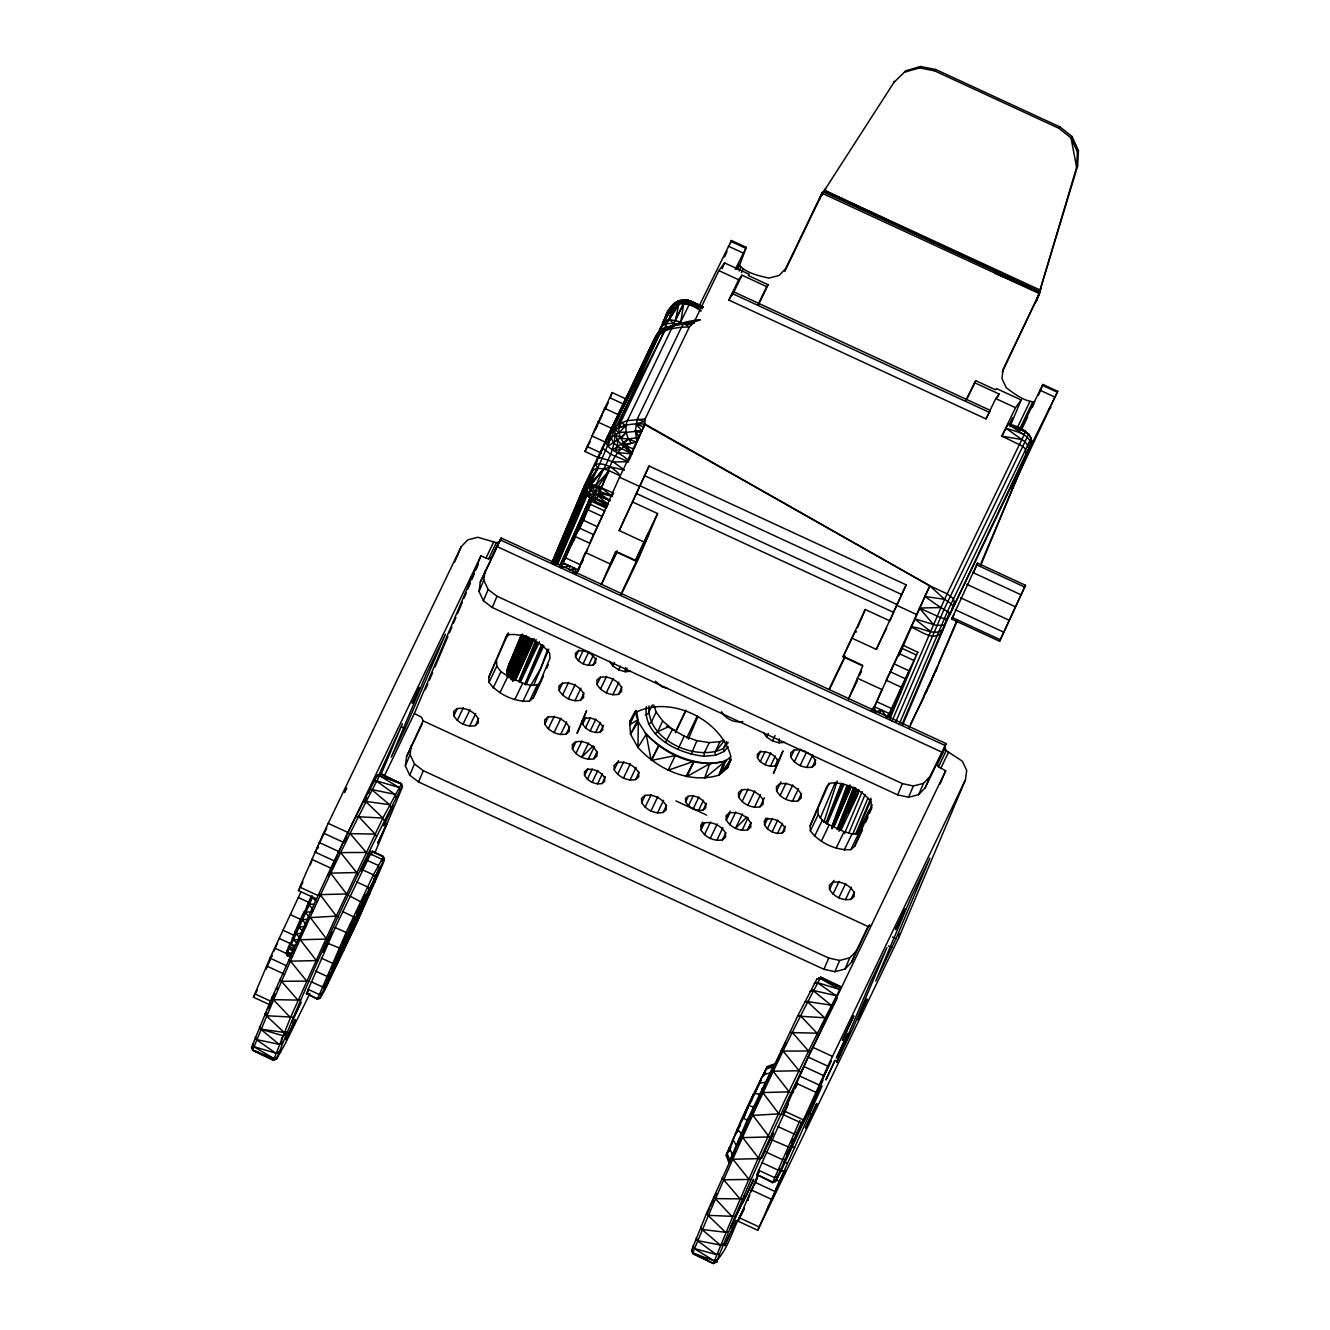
<?xml version="1.0" encoding="UTF-8"?>
<svg xmlns="http://www.w3.org/2000/svg" width="1330" height="1330" viewBox="0 0 1330 1330"><rect width="100%" height="100%" fill="white"/><g stroke="black" fill="none" stroke-linecap="round" stroke-linejoin="round"><path stroke-width="1.5" d="M728.109 746.612L724.268 751.384L715.59 755.24L704.185 756.238L704.202 753.162L709.272 742.589L719.995 741.658L723.67 740.045M747.061 1124.449L747.094 1120.459L774.426 1063.95L767.211 1066.61C754.093 1093.393 737.502 1124.399 729.438 1150.616L728.358 1150.533L729.705 1149.802M759.38 1097.865L759.413 1093.992L753.694 1093.626L726.978 1153.06L726.213 1155.404L728.873 1162.636L729.721 1161.589L727.66 1156.252M290.439 957.035L286.931 955.422C291.187 940.26 297.172 925.78 304.271 911.416L308.793 916.387M636.654 711.799L638.317 721.741L637.951 747.493C657.702 769.272 689.672 784.301 718.998 775.091L728.158 767.443L730.835 756.371C720.827 719.281 670.453 694.792 635.74 712.414L629.705 721.941L630.487 734.177L637.951 747.493L646.197 734.326L638.167 721.508M682.938 301.029C665.998 299.333 665.432 327.646 654.826 338.053L584.718 484.968L551.884 562.673M753.196 1113.077L753.312 1106.992L757.851 1103.052M598.051 456.938L613.33 461.959L628.458 461.676C624.585 452.25 599.049 449.69 607.893 436.14L584.003 488.409L552.582 562.64M765.681 1072.08L765.099 1073.127L765.299 1070.916L761.408 1078.032L761.292 1080.741M521.925 634.909L507.478 669.239L506.979 676.089L524.619 635.89M693.977 323.257L694.526 321.727L687.893 321.677L684.002 323.589L681.492 327.13L637.303 419.05L635.408 430.854L636.92 442.308C609.273 444.253 607.876 482.275 594.876 501.211L607.228 506.913C601.243 499.631 583.637 496.373 585.782 484.12L552.781 562.374M1041.024 288.56L1038.597 294.994L1077.649 165.951L1078.43 150.573L1072.063 136.525L1059.96 126.932L935.688 69.492L920.543 66.5L905.763 70.773L904.716 72.153L919.512 67.88L934.641 70.872L1058.913 128.312L1071.032 137.904L1077.4 151.953L1076.618 167.314L1038.597 294.994L1002.288 372.034M738.333 1144.731L738.665 1139.112M625.499 667.693L625.216 671.733L630.836 671.251M784.65 742.34L779.048 742.822L779.313 738.782M949.687 614.643L1026.843 452.133C1040.027 437.387 1022.92 426.963 1008.173 423.987L1001.823 436.174L1022.404 446.099L1025.413 449.058L1026.627 454.378L947.126 620.229L902.605 725.083M601.094 487.578L613.512 493.164L612.016 496.323L600.478 487.146L587.611 483.754L587.079 495.425L557.652 564.136M954.674 604.036L953.46 598.733L947.16 593.845L929.87 585.848L644.851 424.569L619.531 477.221L576.422 573.812L572.665 571.9L573.895 567.81L576.605 572.399L572.665 571.9L576.555 572.781M763.786 1075.837L764.102 1072.795L763.503 1075.804M751.65 1100.824L754.393 1093.792M957.151 621.11L931.998 679.164M1035.887 302.126L1039.694 291.869L824.467 190.34L821.923 193.149L785.664 268.577L779.097 275.476L768.989 278.086C758.848 275.809 746.845 273.298 739.547 265.468L746.296 247.363L731.467 240.514L699.015 306.249M682.456 301.478L682.273 299.898L675.224 302.874L675.524 304.487L664.269 329.358L657.968 333.714C666.463 321.228 741.891 313.298 668.558 326.764L664.368 331.37L614.793 429.44L597.636 468.393L584.651 490.936L585.35 485.45L587.611 483.754L586.58 483.854L592.881 469.906C602.091 465.6 611.517 472.133 619.763 475.658M389.989 779.28L401.494 783.769L382.857 818.033L336.307 916.071L290.455 1017.6L273.481 1060.259L252.617 1050.201L251.57 1047.309L272.185 997.051C306.266 922.505 338.435 846.695 377.753 774.775L380.646 773.711L401.494 783.769L402.558 786.662L374.894 852.813M252.617 1050.201L273.481 1060.259L276.374 1059.195C313.248 966.395 356.224 875.456 401.976 786.629L400.895 783.752L380.646 773.711C333.381 863.453 290.987 956.27 252.617 1050.201L273.714 1058.447L276.607 1057.4M377.521 776.57L377.753 774.775M380.413 775.523L380.646 773.711M648.392 535.358L648.674 533.147L635.391 560.811L615.607 551.667L601.393 584.402L617.137 551.867M704.185 756.238C678.882 753.844 642.606 736.504 646.33 706.629M649.09 705.914C645.549 739.33 696.089 762.289 723.321 748.541L728.192 742.489M869.371 924.766L851.566 962.172L844.999 969.088L834.908 971.698L823.968 969.304L418.551 781.94L409.723 775.191L405.334 765.881L406.598 756.521L423.09 720.86L421.643 717.286L414.395 713.479L480.945 555.923L488.526 558.982L492.017 557.686L501.177 537.968L946.129 743.603L944.799 747.061L925.248 787.726L918.681 794.642L908.59 797.252L897.65 794.858L492.25 607.494L483.405 600.744L479.033 591.451L480.296 582.091L501.177 537.968M405.334 765.881L410.089 754.625L411.352 745.265M479.033 591.451L483.788 580.196L485.051 570.836M759.098 1171.963L737.967 1221.139L757.734 1230.283L898.897 937.417L899.413 933.66M898.897 937.417L965.447 779.846L966.711 770.486L962.338 761.192L946.245 750.635L944.799 747.061M554.361 562.723L585.815 488.958L588.176 487.362L591.7 488.044L594.144 485.151L595.907 485.334L609.173 470.77L600.146 489.59C592.981 479.947 589.556 489.872 588.941 497.171L594.876 501.211M579.83 528.16L592.083 499.548L595.973 498.683L608.292 504.469L597.436 495.425L610.054 500.562L598.567 492.948L612.016 496.323L599.414 491.136L595.907 485.334C603.471 467.279 616.738 449.989 614.793 429.44L613.246 428.46L657.436 335.576L668.558 326.764L674.46 325.584L678.666 323.157L682.007 323.805M599.414 491.136L590.304 490.471L587.727 492.349L588.941 497.171L585.283 492.665L585.815 488.958L585.882 493.58L556.256 563.77M764.983 1073.077L765.299 1070.916L764.866 1072.545M732.065 1143.867L732.564 1140.192M659.597 329.158L664.451 321.045L669.206 319.532L680.744 321.91L683.77 303.706L687.045 299.799L703.188 306.848L686.795 300.015L681.908 299.915L673.379 304.138L669.206 319.532L662.157 325.817L654.676 338.418L605.582 440.546M605.532 442.458C609.456 429.274 623.205 424.453 635.74 423.954L642.008 430.754L626.181 432.333L620.578 437.786L607.96 446.232L610.038 434.278L659.614 333.996L668.558 326.764M909.138 728.142L936.387 668.874L931.831 679.065M609.173 470.77L595.042 490.953L582.374 522.507M952.297 609.057L952.862 606.064L951.116 603.637L944.566 599.281L929.87 585.848L644.767 423.938L635.74 423.954L643.753 426.947L644.851 424.569M584.651 490.936L587.611 483.754M1028.024 451.518L1030.551 444.636L1026.627 454.378L1028.639 448.459L1027.475 444.802L1024.632 441.494L1005.763 428.127C1014.657 431.402 1034.025 434.095 1029.753 448.06L1031.698 442.508C1031.698 430.105 1016.087 428.975 1008.024 423.871L1016.602 428.858M506.796 673.229L506.979 676.089L506.796 673.229L523.854 635.59M1030.451 446.265L1030.451 447.512L1031.997 442.275L980.526 565.765M691.201 754.243L696.903 740.677L709.272 742.589M642.54 366.997L643.038 364.686L618.267 414.81M521.46 634.693L508.659 665.017L506.913 670.985L508.193 677.569L526.115 635.59M1029.703 449.357L1031.398 443.937M702.307 308.527L686.297 301.445L685.632 304.287L689.904 302.891L702.307 308.527L687.045 299.799L681.908 299.915L681.675 303.656L679.431 301.328L682.273 299.898M290.422 956.868L286.931 955.422L286.133 953.261L290.14 943.02L294.046 947.592M626.663 399.266L612.166 392.566L610.387 397.52M691.683 1250.117L692.747 1252.993L713.395 1263.5C751.367 1169.386 794.309 1076.785 841.225 986.777L820.76 977.184L816.869 979.113L797.651 1016.087L751.051 1114.49L706.712 1212.977L691.683 1250.117L692.93 1253.907L713.395 1263.5C729.306 1250.582 733.013 1225.163 744.484 1208.172M716.288 1262.436C751.866 1172.495 794.243 1085.114 837.085 998.381L835.955 995.621L817.102 982.504L814.259 983.485M951.682 619.098L977.533 563.122L1025.48 585.283L999.628 641.26L951.682 619.098L954.225 614.327M999.628 641.26L1025.48 585.283M633.396 450.587L631.983 453.863L623.354 446.182L624.086 443.139L628.492 438.933L638.999 437.47L635.408 430.854L641.459 431.951L644.767 423.938L645.133 418.967L689.322 327.047L694.343 321.793M937.75 665.715L935.971 671.218M740.91 1122.836L744.185 1116.336M687.045 299.799L702.805 307.562L686.795 300.015L679.431 301.328L675.457 320.081L672.165 326.598M1030.717 446.847L1031.997 442.275L1029.553 448.426M760.361 1081.589L755.324 1092.462L761.408 1078.032M506.913 670.985L521.56 634.576M1030.6 446.464L1031.698 442.508L1031.033 445.849M555.657 563.787L588.176 487.362L603.787 468.908L610.969 467.013L624.535 470.155L613.33 461.959M612.664 449.906L620.927 444.187L631.634 443.306C626.314 437.221 624.302 428.227 627.361 420.646L671.55 328.726L674.21 325.152L678.666 323.157M569.124 569.589L570.138 566.081L562.357 563.488L561.011 567.827M735.64 1134.407L740.544 1124.332M593.912 465.783L595.591 464.253L597.636 468.393L589.888 485.134L597.835 494.544L610.054 500.562L593.812 493.447L588.176 487.362M324.553 985.68L324.038 987.425L355.642 922.771L378.634 869.188M822.173 194.961L825.498 188.96L822.173 194.961L823.187 191.769L1039.694 291.869L994.84 273.066L1039.578 292.716L1036.319 300.979L1039.462 293.681L821.923 193.149L819.064 199.899M728.873 1162.636L747.094 1120.459L750.12 1117.782M823.736 822.422L837.252 780.976M744.717 1115.787L746.579 1109.586M707.244 1259.726L692.747 1252.993C731.417 1159.428 773.229 1066.427 820.76 977.184L841.408 987.691L819.745 978.065L816.869 979.113M954.89 601.808L950.368 613.197L940.709 607.544L924.832 596.472L929.87 585.848L872.596 710.419M744.767 1114.673L746.512 1109.669M711.434 763.52C686.413 762.639 662.357 751.25 645.333 732.963C664.734 755.058 696.837 769.222 726.197 761.043L709.755 763.703L704.551 778.283L730.486 756.97M723.952 761.309L718.998 775.091L725.665 760.178L721.475 773.029L730.37 759.796M306.399 993.527L335.21 927.575L370.571 854.026L372.334 851.15L383.206 856.188L384.387 859.762L382.89 863.902L356.357 923.901L325.218 989.271L320.264 998.215L317.388 999.262L306.399 993.527L317.272 998.564L320.164 997.517L355.409 917.783L342.641 911.532M371.419 854.708L372.334 851.15M547.694 649.173L540.745 668.425L530.487 685.831M674.011 304.404L679.697 300.414L677.402 301.893L676.704 304.188L675.224 302.874L664.451 321.045C667.211 299.267 687.128 300.663 701.11 310.954L689.904 302.891L681.642 301.062L683.371 303.706L675.457 320.081L683.77 303.706M831.815 826.562L846.794 786.013M766.196 1069.952L767.211 1066.61M815.257 1096.984L780.195 1172.811L775.473 1181.622L772.58 1182.669L756.77 1174.573L788.274 1104.299M775.473 1181.622L801.691 1121.905M272.002 955.289L271.337 957.002L271.902 956.087M316.474 898.897L298.502 890.601L299.832 887.143L323.522 833.112L461.161 546.78L467.728 539.88L477.836 537.27L496.339 542.707L499.847 541.41M296.906 943.402L307.912 919.313M345.734 839.213L346.565 837.052M604.917 409.008L605.981 406.249L599.547 419.183M731.932 295.077L733.262 291.619L990.351 410.438L985.962 418.9L728.873 300.081L738.649 279.749L741.99 275.21L766.695 286.632L768.125 284.703L748.341 275.559L749.272 274.312L724.551 262.891L718.865 270.605L693.545 323.273L684.002 323.589L689.322 327.047C678.383 326.897 666.629 328.676 657.436 334.661C650.52 343.822 660.212 329.358 664.269 329.358M831.616 828.49L847.975 786.013M707.011 1214.224L709.439 1208.455M715.706 1195.77L716.388 1194.008L715.806 1194.955M738.782 1142.47L738.1 1144.232L738.665 1143.301M776.171 1062.836L780.178 1053.626M784.866 1044.399L785.548 1042.637L783.304 1046.959M757.734 1230.283L822.09 1085.912L802.788 1123.65L783.021 1114.523L808.042 1057.034L945.68 770.718L938.415 766.911L936.985 763.32M802.788 1123.65L805.199 1117.183M825.731 823.503L841.325 783.204M269.624 1004.699L253.448 997.217L269.973 958.115L300.896 892.014M599.448 458.168L584.951 451.469L612.166 392.566M977.533 563.122L973.444 572.981M730.153 243.822L731.467 240.514M837.052 829.355L853.544 787.31M1011.465 489.839L1057.766 391.319L1042.936 384.453L1038.481 395.243M821.923 193.149L818.981 200.531L823.187 191.769M887.426 717.269L917.8 652.116L889.604 719.547M672.348 305.717L670.17 310.056L671.8 305.701L673.645 305.484M832.181 828.839L850.036 784.9M816.005 1095.238L817.8 1090.866M826.562 823.636L843.02 783.486M837.501 829.421L854.658 787.476M838.964 831.333L856.271 789.039M663.903 322.658L671.8 305.701L667.444 315.21M565.084 559.315L590.404 498.55L592.582 496.755L608.292 504.469M518.6 681.509L536.106 639.514M524.785 684.501L541.393 644.767M839.845 829.654L856.52 789.688M552.382 562.457L584.469 486.182L552.199 562.274M663.604 322.342L669.472 309.341L663.853 322.641M582.474 720.544L585.05 718.3C591.85 716.87 599.198 720.428 602.606 726.413L602.739 729.921L600.163 732.165C593.38 733.595 586.031 730.037 582.623 724.052L582.474 720.544L586.613 710.702L577.07 733.279L584.119 717.136M1038.364 295.609L1039.578 292.716M454.76 561.975L461.161 546.78M328.244 875.822L343.306 842.256L480.945 555.923M378.967 774.891L402.392 723.736L381.128 774.226M425.417 689.622L427.828 683.919M429.424 680.129L432.632 672.531M435.043 666.845L447.877 636.471M449.474 632.681L451.884 626.979M453.48 623.188L455.891 617.486M457.487 613.695L462.308 602.307M463.904 598.5L466.315 592.814M467.911 589.007L470.321 583.321M471.934 579.514L474.328 573.829M475.94 570.021L478.335 564.336M409.723 775.191L414.478 763.935L410.089 754.625M483.405 600.744L488.16 589.489L483.788 580.196M349.906 896.054L362.475 902.721L323.955 989.969L357.321 921.308L380.596 867.31L367.014 893.743M418.551 781.94L423.306 770.685L414.478 763.935M492.25 607.494L497.004 596.239L488.16 589.489M540.229 683.354L533.28 697.818L529.506 701.11C514.627 702.19 497.952 694.277 488.991 682.39L488.792 677.253L507.162 634.244M488.792 677.253L508.492 632.847M507.329 673.462L507.146 670.453L522.357 634.427M508.193 677.569L525.815 635.84M509.44 676.754L526.281 636.87M556.755 564.685L586.414 494.411L556.273 565.001M661.193 327.961L669.323 309.591L662.34 323.489L668.392 310.904M512.798 680.86L530.554 638.832M561.127 566.464L591.501 501.31L606.33 508.16M561.908 565.134L590.121 498.285L592.582 496.755M669.023 312.184L671.733 306.216L670.12 310.006M588.026 510.171L589.622 506.398M576.472 573.43L585.333 552.465L610.054 563.903M533.546 685.465L548.825 649.289M636.222 443.971L634.111 448.958C623.055 446.681 615.79 433.763 620.179 423.289L664.368 331.37L654.826 338.053M533.28 697.818L549.922 658.417L549.722 653.279C540.745 641.393 524.087 633.496 509.19 634.56L505.433 637.851M543.488 675.923L541.111 681.542L537.337 684.85L529.506 701.11M546.647 668.408L548.243 664.668M724.634 256.89L727.011 251.287M722.14 268.61L724.551 262.891M632.881 502.125L657.602 513.563L643.936 541.992L619.215 530.57L649.09 466.032L906.179 584.851L893.594 612.365L636.505 493.546M657.602 513.563L638.716 558.284L621.193 594.726M688.342 739.164L697.918 716.488M857.584 627.694L865.248 609.522L889.97 620.944L892.879 614.078M848.59 698.649L862.804 665.914L843.037 656.771L865.248 609.522M810.153 825.764L826.778 786.379L830.552 783.071C845.448 782.007 862.106 789.92 871.084 801.807L871.283 806.944L854.641 846.329L850.868 849.637C835.971 850.701 819.313 842.804 810.352 830.918L810.153 825.764L829.056 783.237M820.244 818.116L835.39 782.273M873.926 708.624L881.973 689.572L857.252 678.15M900.294 652.232L902.97 645.266L886.196 680.245L901.025 687.111M898.914 655.757L924.832 596.472L944.566 599.281L1025.713 431.552L1008.256 424.054M1009.919 426.664L1021.191 399.981L996.469 388.56L995.555 389.823L975.771 380.679L965.813 400.38M839.962 829.637L856.852 789.638M844.467 833.594L862.206 791.616M892.031 721.01L944.566 599.281M848.939 832.763L865.065 794.609M895.688 722.09L944.117 609.19L1028.838 433.746M852.597 834.442L867.925 798.183M899.363 723.769L947.625 611.085L1031.365 437.67M855.489 834.475L870.817 798.216M902.255 723.786L949.836 612.515L946.761 619.182L940.277 617.519L919.479 608.043L940.709 607.544M856.653 833.844L871.167 799.496M865.63 822.572L868.008 816.936M869.587 813.179L871.965 807.559M938.548 663.803L957.085 619.913M981.274 562.673L1029.636 448.16M823.968 969.304L828.723 958.049L839.646 960.443L849.754 957.833L856.321 950.917L868.041 926.511L871.549 925.215M897.65 794.858L902.405 783.603L913.344 785.997L923.436 783.387L930.003 776.471L946.129 743.603M834.908 971.698L839.646 960.443M908.59 797.252L913.344 785.997M844.999 969.088L849.754 957.833M918.681 794.642L923.436 783.387M851.566 962.172L856.321 950.917M925.248 787.726L930.003 776.471M940.061 784.002L945.68 770.718M804.75 1117.715L789.255 1151.381L827.809 1066.178L965.447 779.846M805.531 1127.84L816.853 1103.368L805.415 1128.023L806.13 1126.876M895.988 938.697L929.919 858.183L911.416 896.686L875.772 981.091L895.988 938.697L892.397 937.035M510.188 664.335L507.661 669.505L521.975 634.975M523.106 635.424L507.195 671.351L522.441 635.291M552.914 563.172L585.183 484.602L592.881 469.906L585.183 484.602M562.091 565.3L590.404 498.55M514.627 679.963L531.568 639.863M293.897 952.862L288.377 947.176L290.09 947.126L312.633 897.201L311.037 896.869L293.265 938.298M507.146 670.453L522.557 634.194M552.565 563.571L584.186 489.141L585.283 492.665M512.831 680.943L530.504 639.464M837.883 829.621L855.606 787.975M509.457 676.737L526.614 636.654M826.994 824.168L843.902 784.584M833.627 827.11L850.718 787.194M328.028 977.085L330.139 972.13M641.459 431.951L636.92 442.308L628.492 438.933L620.927 438.368L626.181 432.333C618.932 431.352 612.099 435.126 608.791 441.56L605.532 442.774M512.383 678.383L529.573 638.583M560.662 566.53L590.121 498.285L589.074 493.912L597.835 494.544M531.086 638.999L513.031 680.727L531.086 639.231M525.367 684.401L542.59 644.568M636.039 710.303L629.888 724.767L637.968 719.646L630.487 734.177L638.317 721.741M507.195 671.351L522.923 635.142M833.81 827.044L851.1 787.061M507.462 675.74L523.887 635.956M555.292 563.82L585.882 493.58L554.909 563.554M511.186 679.863L529.274 638.25M560.529 566.381L590.121 498.285L559.564 565.915M514.826 680.395L532.865 638.999M555.292 563.637L585.882 493.58M519.132 681.891L536.472 642.257M575.558 741.791L572.449 748.89C576.605 756.188 585.582 760.511 593.862 758.782L596.987 756.038L596.821 751.749C592.665 744.451 583.704 740.112 575.425 741.857L572.299 744.584L572.449 748.89L575.923 741.658M730.153 811.117L726.263 819.978C730.419 827.277 739.397 831.599 747.676 829.87L750.818 827.077L750.652 822.838C746.496 815.539 737.518 811.217 729.239 812.946L726.097 815.706L726.263 819.978L729.771 812.78M316.191 850.402L318.319 845.531M310.023 865.248L311.735 861.341M267.397 1009.503L271.819 999.711M344.404 842.289L345.867 838.947M331.552 968.905L333.614 964.167M593.08 433.48L598.816 420.729M572.798 541.859L575.026 536.788M581.476 524.087L583.837 518.467L580.977 523.97M578.118 571.218L580.346 566.148M633.845 715.424L635.906 710.702M859.346 674.792L860.892 671.268M1009.636 425.484L1012.845 417.886L1009.886 423.605M858.615 791.367L848.324 813.079L858.781 790.07M739.364 1141.14L745.216 1128.372M745.033 1129.802L746.795 1125.795M764.683 1150.982L761.641 1158.197L773.362 1132.927L767.643 1144.532M801.308 1072.911L802.838 1069.453M795.107 1087.874L796.254 1085.28M755.723 1180.841L757.651 1176.601M749.738 1195.038L747.427 1200.591L748.142 1199.411M595.973 463.655L597.652 459.864M510.288 678.782L528.775 636.987M559.88 566.68L590.121 498.285M334.312 962.588L341.943 945.58M562.357 563.488L562.723 562.657L577.569 569.506M605.117 409.557L608.342 402.358M515.109 680.561L533.596 639.431M621.243 593.596L648.392 535.458M693.828 761.458L686.23 776.388L693.794 761.824L686.812 776.587L709.755 763.703M508.309 666.596L513.912 654.194L508.659 665.017M509.473 676.77L527.312 637.319M629.157 460.113L631.268 455.425M858.449 793.096L841.092 830.036M744.501 1115.92L747.028 1110.301M598.483 457.969L606.812 439.615M515.358 680.312L534.195 638.816M525.965 684.933L543.804 645.632M519.698 682.007L537.719 642.523M619.215 530.57L649.09 466.032M635.391 560.811L643.936 541.992M851.582 637.968L876.304 649.389L906.179 584.851M319.05 843.952L326.798 827.908M273.714 951.382L277.521 943.136M266.033 969.321L268.195 964.599M303.373 930.185L305.584 925.348M342.675 943.951L347.329 933.776M351.303 925.165L333.215 967.558L349.424 935.04L369.773 888.706L351.569 925.763M599.963 420.081L602.174 415.243M575.774 535.142L580.229 525.533M578.5 530.687L580.745 525.782M581.094 564.502L583.338 559.598M616.023 551.867L611.251 562.873L617.286 550.653M677.868 749.455L684.219 736.138L696.903 740.677M710.237 1206.726L713.362 1199.993M751.217 1191.763L753.428 1186.925M813.694 1099.877L812.281 1103.069L812.946 1101.805M813.628 1100.359L814.326 1098.846M659.614 333.996L617.901 424.586L609.09 433.879L607.561 438.169L608.791 441.56M589.988 504.153L604.817 511.003L589.556 543.155L574.726 536.306M931.981 680.162L923.785 696.654M607.644 437.769L617.419 416.623M799.912 1120.475L772.58 1182.669M352.101 923.436L355.276 916.636M655.374 733.661L657.702 731.666L662.689 720.976L656.139 712.065L653.762 704.967M715.59 755.24L715.041 752.215L719.995 741.658M927.293 688.907L925.015 693.745L926.811 691.334M344.67 792.58L346.798 788.058M268.909 963.02L270.322 960.011M312.018 895.639L307.031 906.312L308.51 907.06M364.453 801.724L366.648 797.019M272.55 998.165L274.728 993.543M268.643 1007.957L270.821 1003.335M405.185 728.524L445.417 634.26L426.913 672.747L391.253 757.169L405.185 728.524L401.594 726.862M422.125 724.085L406.598 756.521M356.856 913.245L360.696 905.115M595.574 429.474L597.769 424.852M507.478 669.239L507.595 668.857M890.219 672.614L891.798 669.256M780.976 1051.914L782.522 1048.622M740.345 1139.91L742.672 1134.956M795.606 1087.79L797.651 1083.451M745.299 1197.881L753.644 1179.311L742.655 1202.968L745.299 1197.881L743.803 1195.853M754.127 1185.446L756.338 1180.741M778.05 1175.454C782.057 1167.225 773.977 1184.149 777.984 1175.936M360.779 906.827L384.287 859.064M520.113 682.49L539.481 641.725M597.286 751.55L593.862 758.782L597.419 751.899M309.923 993.443L285.302 1043.618L276.374 1059.195M361.461 903.502L365.75 894.508M485.882 558.218L493.713 541.942M488.526 558.982L496.339 542.707M384.736 775.157L414.395 713.479M490.77 558.783L498.584 542.507M480.296 582.091L491.186 559.431M453.829 715.74L453.663 711.45L456.805 708.707C465.084 706.962 474.045 711.301 478.202 718.599L478.368 722.872L475.242 725.631C466.946 727.377 457.986 723.038 453.829 715.74L457.304 708.508M457.271 720.394L463.339 707.743M463.039 724.202L470.005 709.738M488.991 682.39L496.821 666.114L496.605 660.977M469.623 726.114L475.708 713.462M493.114 687.992L500.945 671.717L496.821 666.114M475.242 725.631L478.717 718.4M500.047 692.548L507.877 676.272L500.945 671.717M680.744 321.91L690.852 301.079L701.475 306.149M514.893 699.397L522.707 683.138L530.604 685.432L537.337 684.85M522.773 701.691L530.604 685.432M736.787 269.342L739.48 263.739M737.751 269.192L739.547 265.468M739.114 271.054L740.91 267.33M741.442 272.584L743.221 268.843M732.581 294.761L741.99 275.21M559.082 690.403L558.899 686.114L562.041 683.371C570.337 681.625 579.298 685.964 583.454 693.263L583.621 697.535L580.479 700.295C572.199 702.024 563.238 697.701 559.082 690.403L562.557 683.171M575.541 656.887L575.391 653.379L577.968 651.118C584.768 649.705 592.116 653.246 595.524 659.231L595.657 662.756L593.08 665C586.297 666.43 578.932 662.872 575.541 656.887L578.816 650.087M544.818 724.168L544.652 719.879L547.794 717.119C556.073 715.39 565.034 719.73 569.19 727.028L569.356 731.301L566.231 734.06C557.935 735.789 548.974 731.45 544.818 724.168L548.293 716.937M578.351 660.711L583.271 650.503M562.507 695.058L568.592 682.406M548.259 728.823L554.327 716.172M583.089 663.836L588.824 651.916M568.292 698.865L575.242 684.401M758.15 304.42L766.695 286.632M758.366 304.986L768.125 284.703M554.028 732.631L560.994 718.167M588.492 665.399L593.396 655.191M574.876 700.777L580.961 688.125M593.08 665L596.355 658.2M560.612 734.542L566.696 721.891M784.75 271.486L818.349 201.595M580.479 700.295L583.953 693.063M566.231 734.06L569.706 726.828M597.054 684.418L596.887 680.129L600.03 677.386C608.309 675.64 617.286 679.979 621.442 687.278L621.609 691.55L618.467 694.31C610.187 696.039 601.21 691.716 597.054 684.418L600.528 677.186M582.623 724.052L585.898 717.252M600.495 689.073L606.58 676.421M626.979 668.109L625.216 671.733L618.649 669.821L612.864 666.014L614.593 662.407M585.433 727.892L590.354 717.668M575.89 753.561L581.958 740.91M606.281 692.88L613.23 678.416M618.649 669.821L620.379 666.197M590.171 731.001L595.907 719.081M612.864 694.792L618.932 682.14M595.574 732.564L600.478 722.356M600.163 732.165L603.438 725.365M618.467 694.31L621.941 687.078M588.242 759.264L594.327 746.612M584.568 775.407L584.419 771.899L586.995 769.638C593.795 768.208 601.143 771.766 604.552 777.751L604.701 781.259L602.124 783.52C595.325 784.949 587.976 781.392 584.568 775.407L587.843 768.59M587.378 779.23L592.299 769.006M592.116 782.339L597.852 770.419M597.519 783.919L602.424 773.694M602.124 783.52L605.399 776.703M614.227 769.688L614.044 765.415L617.187 762.655C625.466 760.91 634.443 765.249 638.6 772.547L638.766 776.836L635.624 779.58C627.344 781.325 618.384 776.986 614.227 769.688L618.566 760.644M617.652 774.359L623.737 761.708M652.315 704.967L648.076 713.778L645.266 714.875M623.438 778.15L630.387 763.686M656.139 712.065L651.052 722.639L648.392 724.185M630.021 780.062L636.106 767.41M635.624 779.58L639.098 772.348M662.689 720.976L672.465 729.389L665.532 742.373M641.692 802.572L641.526 798.283L644.668 795.539C652.947 793.794 661.924 798.133 666.081 805.431L666.247 809.704L663.105 812.464C654.826 814.193 645.848 809.87 641.692 802.572L645.166 795.34M685.864 710.12L675.973 730.702L666.579 726.363M675.357 732.697L685.898 710.752M645.133 807.227L651.218 794.575M675.49 755.091L668.142 770.236L692.814 761.708M650.919 811.034L657.868 796.57M686.729 737.951L697.269 716.006M657.502 812.946L663.57 800.294M663.105 812.464L666.579 805.232M685.632 801.94L685.499 798.432L688.059 796.171C694.859 794.742 702.207 798.299 705.615 804.284L705.764 807.792L703.188 810.053C696.388 811.466 689.04 807.925 685.632 801.94L688.092 796.82M688.441 805.764L693.362 795.539M693.196 808.873L698.915 796.953M726.712 741.492L723.321 748.541L724.268 751.384M698.582 810.452L703.504 800.228M703.188 810.053L706.463 803.237M700.86 825.697L704.002 822.954C712.282 821.208 721.242 825.548 725.399 832.846L725.582 837.135L722.439 839.878C714.16 841.624 705.183 837.285 701.026 829.987L700.86 825.697L702.589 822.09M701.026 829.987L704.501 822.755M704.468 834.642L710.553 821.99M710.237 838.449L717.202 823.985M716.82 840.361L722.905 827.709M779.048 742.822L772.464 740.91L766.679 737.103L768.424 733.495M738.632 796.919L738.466 792.647L741.608 789.887C749.887 788.141 758.848 792.481 763.004 799.779L763.171 804.068L760.045 806.811C751.749 808.557 742.788 804.218 738.632 796.919L742.107 789.688M757.468 757.784L757.319 754.276L759.895 752.015C766.695 750.602 774.043 754.143 777.452 760.128L777.585 763.653L773.445 773.495L782.988 750.918L777.585 763.653L775.024 765.897C768.225 767.327 760.876 763.769 757.468 757.784L760.743 750.968M722.439 839.878L725.914 832.646M729.705 824.65L735.789 811.998M760.278 761.608L765.199 751.4M742.074 801.591L748.142 788.939M772.464 740.91L775.074 735.49M765.016 764.733L770.752 752.813M747.842 805.382L754.792 790.918M770.419 766.296L775.324 756.072M742.057 830.352L748.142 817.701M754.426 807.293L760.511 794.642M775.024 765.897L778.299 759.098M751.151 822.638L747.676 829.87L750.336 824.716M760.045 806.811L764.384 797.784M807.476 752.514L811.815 755.374L815.257 760.029L815.423 764.318L812.281 767.061C804.002 768.807 795.024 764.467 790.868 757.169L794.343 749.937M776.62 790.934L776.437 786.662L779.58 783.902C787.859 782.156 796.836 786.495 800.993 793.794L801.159 798.083L798.017 800.826C789.737 802.572 780.76 798.233 776.62 790.934L780.959 781.89M843.037 656.771L855.439 630.969M966.91 399.116L975.771 380.679M764.401 821.441L766.978 819.18C773.777 817.767 781.126 821.325 784.534 827.293L784.683 830.818L782.106 833.062C775.307 834.492 767.959 830.934 764.551 824.949L764.401 821.441L766.047 818.033M794.309 761.841L800.394 749.189M828.889 689.555L844.567 656.97M829.721 688.874L845.481 656.089M764.551 824.949L767.826 818.15M780.045 795.606L786.13 782.954M767.36 828.789L772.281 818.565M800.095 765.631L806.18 752.98M785.831 799.396L792.78 784.933M772.098 831.898L777.834 819.978M806.678 767.543L812.746 754.891M792.414 801.308L798.499 788.657M777.501 833.461L782.406 823.253M1039.462 293.681L1003.186 369.108L1001.939 378.468L1006.311 387.762C1014.557 393.979 1024.233 401.527 1034.856 401.943M812.281 767.061L815.756 759.829M782.106 833.062L785.382 826.263M798.017 800.826L801.491 793.594M848.673 698.699L857.368 680.594M985.962 418.9L995.738 398.568L999.063 394.029L974.358 382.608M876.304 649.389L886.561 628.059M997.367 397.587L999.063 394.029M810.352 830.918L818.166 814.642L817.967 809.505M1021.191 399.981L1015.505 407.712L1001.823 436.174L1021.407 439.465M814.475 836.504L822.289 820.244L818.166 814.642M1016.519 429.374L1029.985 401.377M821.408 841.059L829.238 824.8L822.289 820.244M1019.146 430.139L1032.612 402.142M1021.39 429.939L1027.674 416.872M1032.163 407.545L1033.959 403.805M836.238 847.925L844.068 831.649L851.965 833.943L858.698 833.361L862.472 830.07L854.641 846.329M844.134 850.219L851.965 833.943M829.571 889.388L829.405 885.115L832.547 882.355C840.826 880.626 849.787 884.949 853.943 892.247L854.126 896.536L850.984 899.279C842.688 901.025 833.727 896.686 829.571 889.388L833.91 880.36M858.232 832.713L869.022 810.253M910.402 724.202L924.417 696.338M850.868 849.637L872.247 804.85M833.012 894.059L839.097 881.408M838.781 897.85L845.747 883.403M845.365 899.778L851.449 887.11M850.984 899.279L854.459 892.064M937.052 765.033L944.865 748.773M938.415 766.911L946.245 750.635M940.742 768.424L948.556 752.165M744.384 1208.521L739.563 1218.363M514.71 652.415L516.489 648.757M588.608 742.888L581.609 757.319L593.18 745.864M742.439 813.977L735.424 828.407L746.995 816.952M735.207 269.425L746.296 247.363M1020.276 430.172L1042.936 384.453M1026.211 455.226L1057.766 391.319M300.447 887.093L302.907 882.139M343.822 842.339L345.983 837.917M573.38 541.46L574.793 538.6M728.873 300.081L733.262 291.619M859.213 675.873L861.424 671.401M786.595 1107.707L783.021 1114.523M755.606 1181.805L757.568 1177.831M257.205 990.135L253.448 997.217M590.154 441.726L584.951 451.469M675.141 303.506L677.751 301.195L677.751 303.922L679.431 301.328L669.206 319.532L673.745 323.439L677.369 324.57M288.726 948.922L290.588 945.264M658.649 745.199L651.617 760.394L675.191 755.59M731.217 759.214L726.047 769.206L730.835 760.228M871.316 710.686L874.209 706.612L889.038 713.462L886.728 717.369M634.443 712.947L629.705 721.941L635.374 711.567M729.206 1150.3L726.213 1155.404M509.324 664.784L511.352 661.16M658.998 746.08L651.085 760.078L646.197 734.326M750.735 1102.254L747.094 1107.99L747.876 1108.422L747.094 1107.99L750.818 1101.639M756.77 1175.371L758.449 1172.495M287.347 951.515L286.133 953.261M288.178 953.627L286.931 955.422M315.36 852.563L316.058 851.416M317.953 848.174L318.518 847.26M298.502 890.601L299.632 888.756M368.626 793.062L369.324 791.915M345.867 838.199L346.714 836.736M276.823 989.304L277.538 988.124M265.817 1013.377L266.532 1012.213M571.933 544.103L572.665 542.906M306.515 994.241L308.277 991.365M308.577 994.707L309.159 993.759M586.763 550.952L587.494 549.756M586.53 551.451L587.295 550.204M857.833 790.569L858.565 789.372M746.895 1124.964L747.477 1124.033M792.963 1092.878L793.628 1091.764M747.576 1200.275L748.275 1199.128M620.578 437.786L615.225 434.361L617.403 439.615L617.685 446.697L614.942 451.136L620.379 448.692L613.679 442.74L609.09 433.879L656.405 336.324L661.492 330.821L669.821 327.113L664.884 328.709L657.436 334.661L610.537 432.001L656.405 335.542L663.87 329.94L656.405 335.542M1039.977 289.957L824.467 190.34L894.625 81.363L893.594 82.726L905.763 70.773M737.252 1132.296L736.67 1130.882L740.544 1124.964M679.63 303.606L669.206 319.532L675.224 302.874L677.751 301.195M587.843 483.738L585.383 487.179L591.617 484.137L603.787 468.908L590.237 483.954M737.967 1221.139L738.848 1219.81M879.596 713.08L881.624 710.037L885.697 715.906M656.954 334.445L659.896 330.322L665.449 327.163L670.486 326.748M586.58 483.854L597.636 468.393M824.467 190.34L825.498 188.96M934.641 70.872L935.688 69.492M1058.913 128.312L1059.96 126.932M1077.4 151.953L1078.43 150.573M919.512 67.88L920.543 66.5L917.101 68.478M1072.063 136.525L1071.032 137.904L1076.618 167.314L1077.649 165.951M737.202 1131.764L736.67 1130.882L738.266 1130.849M259.45 1026.561L260.63 1029.154L284.071 1032.396L286.815 1031.731L281.495 1038.547L281.894 1043.501L279.084 1044.333L256.374 1039.528L255.26 1036.785M715.041 752.215L724.351 740.694M752.497 1096.435L754.326 1094.307M929.421 685.731L928.041 687.294L931.116 680.644M741.658 1119.827L744.135 1117.05M943.136 629.173C934.292 637.436 921.141 626.364 911 627.128C919.878 630.104 934.059 642.806 942.106 631.567L946.761 619.182L947.126 620.229M625.948 425.517L619.065 432.765L614.793 429.44L625.948 425.517L621.459 422.824L617.901 424.586L619.015 427.412L621.459 422.824L627.361 420.646L645.133 418.967M374.861 877.783L378.119 874.375L375.309 875.207M665.798 329.674L666.812 328.66L661.492 330.821L664.352 330.056M507.096 675.49L508.393 674.194L507.096 675.49L509.224 675.84M286.815 1031.731L282.692 1035.671L260.63 1029.154L279.084 1044.333M758.582 1085.712L757.418 1086.145M1048.439 409.906L1050.949 407.695M713.395 1263.5L717.286 1261.572L714.41 1262.619M741.442 1138.896L741.226 1133.393L744.135 1130.916M683.371 303.706L686.297 301.445M617.403 439.615L620.927 444.187L628.492 438.933M730.137 1149.569L728.624 1150.649L729.605 1150.55M758.682 1083.218L764.933 1082.421L767.643 1080.608M569.938 570.454L573.895 567.81M733.212 1157.15L732.198 1153.941L735.374 1152.046M729.738 1150.5L728.358 1150.533L729.522 1149.951M662.157 325.817L667.294 323.473L673.745 323.439M657.702 731.666L669.09 726.496M672.132 326.05L674.21 325.152L667.377 328.061L671.55 328.726M692.049 322.774L694.526 321.727L684.002 323.589L691.168 324.703M677.785 302.442L678.882 301.993M944.932 625.067L936.686 625.433L914.624 618.816L930.036 631.085M587.461 484.004L589.888 485.134L589.672 483.871M728.358 1150.533L730.237 1149.835M376.34 776.52L379.216 775.49L400.895 783.752M767.211 1067.308L772.614 1065.397M775.473 1180.857L772.58 1181.888L756.77 1174.573M692.747 1252.993L714.044 1260.79L716.937 1259.759M810.037 991.382L812.896 990.385L835.955 995.621M373.348 781.757L376.174 780.793L398.651 787.293L399.765 790.136M277.953 1053.177L280.78 1052.213M765.698 1069.187L772.73 1066.826M671.367 326.598L674.46 325.584M693.13 1245.695L694.227 1248.521L716.338 1254.572L719.181 1253.641M321.661 993.377L318.818 994.291L307.945 989.271M810.103 991.249L812.896 990.385L831.001 1005.148L832.214 1007.774M881.624 710.037L875.572 711.899L872.38 709.422M368.826 790.352L371.585 789.505L394.827 794.326L395.991 797.069M777.086 1176.634L774.26 1177.499L758.449 1170.184M696.188 1237.898L697.319 1240.591L720.212 1244.996L723.005 1244.198M635.74 423.954L644.468 421.494L637.303 419.05M804.517 1002.222L807.227 1001.507L831.001 1005.148M324.703 985.979L321.943 986.694L311.07 981.673M762.772 1074.856L769.488 1073.127M362.907 802.073L365.584 801.392L389.524 804.667L390.754 807.26M700.744 1226.892L701.941 1229.435L725.565 1232.312L728.275 1231.696M747.094 1107.99L748.291 1107.724M780.195 1169.286L777.501 1169.835L761.674 1162.52M797.651 1016.087L824.65 1017.783L825.963 1020.243M562.839 567.478L570.138 566.081M355.742 816.62L382.857 818.033L384.187 820.427M265.086 1013.344L266.332 1015.738L293.099 1017.151M600.478 487.146L591.7 488.044L591.617 484.137M329.125 975.721L326.498 976.137L315.609 971.116M706.712 1212.977L707.992 1215.321L734.892 1216.468M789.671 1032.529L817.086 1033.211L818.499 1035.438M595.591 464.253C605.2 462.391 613.961 468.226 620.029 475.126M742.871 721.542C734.592 723.271 725.631 718.948 721.475 711.65M347.496 833.611L375.027 834.093L376.457 836.254M367.18 894.059L369.723 893.86M271.985 997.483L273.348 999.661L300.597 1000.127M305.667 912.214L312.6 911.748M307.662 904.084L314.362 904.317M308.51 916.636L310.389 917.617L336.307 916.071L338.302 917.068M751.051 1114.49L752.98 1115.405L778.898 1113.858L780.86 1114.939M300.979 918.648L302.259 919.678L307.413 919.379M740.993 1136.385L742.772 1137.616L770.718 1136.901M713.911 1196.518L715.291 1198.613L742.639 1198.895M298.818 924.35L300.696 924.25M298.502 938.431L300.248 939.745L328.194 939.013M318.668 894.674L346.598 893.943L348.443 895.256M790.968 1093.26L789.156 1091.863L761.209 1092.595M784.567 1159.328L782.057 1159.461L766.23 1152.146M731.284 1157.732L732.913 1159.261L760.793 1158.58M297.82 925.597L299.001 926.86L305.817 926.578M328.726 873.162L356.656 872.547L358.352 874.159M288.926 959.545L290.522 961.158L318.369 960.543M771.201 1071.282L799.114 1070.733L800.776 1072.429M334.711 963.086L332.234 963.153L321.361 958.132M722.173 1177.948L723.686 1179.776L751.35 1179.427M279.998 979.395L281.478 981.307L309.092 981.091M338.418 852.63L366.216 852.43L367.778 854.326M294.928 932.081L296.008 933.56L301.029 933.51M780.777 1051.082L808.507 1051.016L810.037 1052.994M292.334 937.933L293.332 939.612L299.499 939.795M251.57 1047.309L253.215 1050.218L258.635 1052.296M291.054 944.849L295.06 945.198M617.635 452.599L631.983 453.863L626.197 445.301M687.194 300.647L690.918 301.162L703.188 306.848M341.162 948.739L327.995 943.369M289.242 949.154L295.077 950.036M789.87 1147.524L771.766 1139.843M287.097 950.318L287.928 952.396L291.686 953.261M687.893 321.677L690.669 322.409M729.721 1146.926L730.818 1147.241M304.121 912.613L305.75 913.062M617.685 446.697L631.983 453.863L624.086 443.139M667.394 688.425L662.008 686.845L655.391 681.193M806.03 751.566L799.463 749.655L793.844 750.137L790.702 752.896L790.868 757.169M252.6 1043.767L253.681 1046.61L275.593 1053.094L278.419 1052.246L275.593 1053.094L256.374 1039.528M736.67 1130.882L737.734 1131.198M817.102 982.504L839.38 989.437L819.745 978.065M286.349 952.363L287.147 954.508L292.583 956.22M748.208 1105.33L753.312 1106.992M760.677 1158.846L758.549 1158.147L742.772 1137.616M695.856 304.504L701.392 306.365M641.043 432.882L635.408 430.854L639.098 437.271M835.589 985.563L841.408 987.691M348.194 933.377L335.21 927.575M796.155 1132.329L798.249 1133.11M628.458 461.676L610.703 454.245L602.274 447.794M795.722 1134.739L777.867 1126.527M1025.33 431.868L1008.173 423.987L1023.851 434.577M730.818 241.362L745.648 248.211M1042.288 385.301L1057.117 392.167M728.375 246.183L743.204 253.049M1039.844 390.139L1054.673 397.005M718.865 270.605L738.649 279.749M995.738 398.568L1015.505 407.712M732.148 293.465L989.221 412.283M976.42 564.735L1024.366 586.896M609.489 397.587L623.986 404.287M972.579 572.399L1020.526 594.56M604.319 408.21L618.816 414.91M966.893 584.336L1014.84 606.497M597.852 421.992L612.365 428.692M960.659 597.818L1008.622 619.996M591.584 435.775L606.081 442.491M955.306 609.772L1003.269 631.95M586.929 446.414L601.426 453.131M952.064 617.452L1000.027 639.614M644.535 475.675L901.624 594.493M639.93 485.749L897.018 604.568M619.531 477.221L639.314 486.364M896.403 605.183L916.171 614.327M902.97 645.266L917.949 652.249M901.457 648.092L916.287 654.958M587.361 509.523L602.191 516.373M898.831 653.462L913.66 660.328M582.407 519.814L597.237 526.663M893.876 663.77L908.706 670.619M578.65 527.744L593.496 534.594M890.136 671.7L904.965 678.549M618.932 552.698L636.92 561.011M846.362 657.801L862.538 665.283M565.017 557.636L579.847 564.502M876.487 701.592L891.316 708.441M500.047 539.797L945.015 745.448M496.772 546.431L941.74 752.065M497.004 596.239L902.405 783.603M507.877 676.272L522.707 683.138M829.238 824.8L844.068 831.649M675.889 800.893L706.662 815.107M423.09 720.86L868.041 926.511M888.374 945.963L891.965 947.625M423.306 770.685L828.723 958.049M328.211 823.353L347.978 832.497M812.713 1047.275L832.497 1056.419M372.45 851.865L383.323 856.886L384.387 859.762M370.571 854.026L381.444 859.064L382.575 861.873M323.522 833.112L343.306 842.256M808.042 1057.034L827.809 1066.178M367.246 860.36L378.119 865.381L379.333 868.008M319.134 842.455L338.917 851.599M803.653 1066.394L823.42 1075.521M362.525 869.803L373.414 874.824L374.744 877.202M314.828 851.932L334.595 861.075M799.33 1075.854L819.114 1084.997M311.619 859.247L331.386 868.39M796.121 1083.169L815.905 1092.312M356.656 881.906L367.529 886.927L369.025 888.972M806.612 1112.379L810.203 1114.041M299.832 887.143L317.803 895.456M784.334 1111.065L804.118 1120.209M298.385 897.551L309.175 902.521M349.757 924.832L353.381 926.495M290.439 914.658L301.228 919.645M791.134 1146.061L794.725 1147.724M283.041 930.268L293.83 935.256M783.736 1161.672L787.327 1163.334M279.134 938.398L289.923 943.386M779.812 1169.802L783.42 1171.464M290.09 947.126L295.277 949.52M274.579 948.041L287.164 953.859M775.274 1179.444L778.865 1181.107M269.973 958.115L286.166 965.597M754.492 1182.038L774.26 1191.181M266.549 965.929L284.537 974.242M751.068 1189.851L770.835 1198.995M254.762 993.826L270.954 1001.307M739.281 1217.748L759.048 1226.892M823.736 191.171L1039.694 291.869M636.837 437.587L638.6 438.401M761.408 1092.196L763.287 1093.193L778.898 1113.858M287.147 954.508L292.218 957.367M672.465 729.389L684.219 736.138M253.681 1046.61L273.714 1058.447M379.216 775.49L398.651 787.293M694.227 1248.521L714.044 1260.79M742.606 1117.449L747.094 1120.459M287.928 952.396L291.17 954.591M376.174 780.793L394.827 794.326M686.795 300.015L690.137 302.442M697.319 1240.591L716.338 1254.572M620.927 444.187L623.354 446.182M371.585 789.505L389.524 804.667M701.941 1229.435L720.212 1244.996M872.547 709.223L875.572 711.899L874.209 706.612M807.227 1001.507L824.65 1017.783M266.332 1015.738L284.071 1032.396M342.059 948.822L343.772 950.435M365.584 801.392L382.857 818.033M707.992 1215.321L725.565 1232.312M793.013 1139.062L794.708 1140.724L792.348 1140.458L791.649 1147.059L791.599 1143.75M293.332 939.612L297.637 944.051M800.244 1015.588L817.086 1033.211M290.455 1017.6L273.348 999.661L272.185 997.051M715.291 1198.613L732.265 1216.867M358.302 816.155L375.027 834.093M737.319 1129.103L741.226 1133.393M296.008 933.56L300.43 938.614M792.148 1032.246L808.507 1051.016M281.478 981.307L298.053 1000.326M723.686 1179.776L740.128 1199.028M349.956 833.411L366.216 852.43M919.479 608.043L933.128 624.119M783.121 1051.066L799.114 1070.733M299.001 926.86L302.243 930.834M290.522 961.158L306.665 981.025M732.913 1159.261L748.973 1179.294M340.746 852.696L356.656 872.547M773.428 1071.564L789.156 1091.863M300.248 939.745L316.075 960.177M302.259 919.678L306.465 925.148M330.904 873.527L346.598 893.943M310.389 917.617L326.05 938.332M752.98 1115.405L768.607 1136.136M320.696 895.356L336.307 916.071M312.633 897.201L315.759 901.341M309.159 904.649L313.298 910.235M763.237 732.448L766.679 737.103M609.423 661.359L612.864 666.014M336.041 961.49L337.537 963.519M873.212 708.441L875.572 711.899L873.428 708.109M732.747 1139.394L736.122 1144.831M374.112 879.313L375.426 881.557M593.812 493.447L596.156 498.268M729.206 1147.574L732.198 1153.941M326.764 980.293L327.961 982.97M726.978 1153.06L729.721 1160.009M324.055 985.364L325.168 988.19M373.763 878.914L374.561 882.771M933.976 674.327L934.159 675.308M636.255 714.576L636.854 718.117M383.323 856.886L373.414 874.824L346.099 932.596L317.388 999.262M764.933 1082.421L765.166 1087.608M762.173 1088.206L762.223 1091.897M412.716 701.941L412.184 703.321L419.499 687.543L412.716 701.941M292.401 1020.509L291.719 1022.288L301.095 1002.072L292.401 1020.509M286.499 1038.082L285.817 1039.844L295.21 1019.628L286.499 1038.082M323.489 950.534L322.808 952.297L332.184 932.097L323.489 950.534M361.56 869.138L360.879 870.901L370.255 850.701L361.56 869.138M384.32 824.001L383.639 825.764L393.015 805.548L384.32 824.001M378.435 841.558L377.753 843.32L387.13 823.12L378.435 841.558M889.587 715.174L888.723 717.419L900.626 691.783L889.587 715.174M899.097 692.664L898.232 694.908L910.136 669.273L899.097 692.664M731.4 1225.961L730.552 1228.172L742.273 1202.902L731.4 1225.961M725.515 1243.517L724.667 1245.728L736.388 1220.458L725.515 1243.517M786.828 1154.49L789.372 1149.103L786.828 1154.49M768.175 1207.258L767.344 1209.419L778.782 1184.781L768.175 1207.258M776.288 1188.355L775.623 1190.067L784.767 1170.35L776.288 1188.355M814.309 1098.314L813.644 1100.043L822.805 1080.326L814.309 1098.314M820.477 1083.468L819.646 1085.629L831.084 1060.974L820.477 1083.468M826.595 1078.264L825.93 1079.977L835.074 1060.259L826.595 1078.264M843.237 1038.331L842.405 1040.476L853.843 1015.837L843.237 1038.331M837.335 1055.887L836.504 1058.048L847.942 1033.393L837.335 1055.887M837.318 1060.708L836.653 1062.437L852.962 1028.173L886.911 947.658L870.601 981.922L837.318 1060.708M858.216 1017.932L857.517 1019.744L867.127 999.046L858.216 1017.932M896.254 927.908L895.555 929.703L905.165 909.005L896.254 927.908M529.656 641.526L513.53 679.73L529.722 641.592M856.038 631.334L855.572 632.448L856.038 631.418"/></g></svg>
